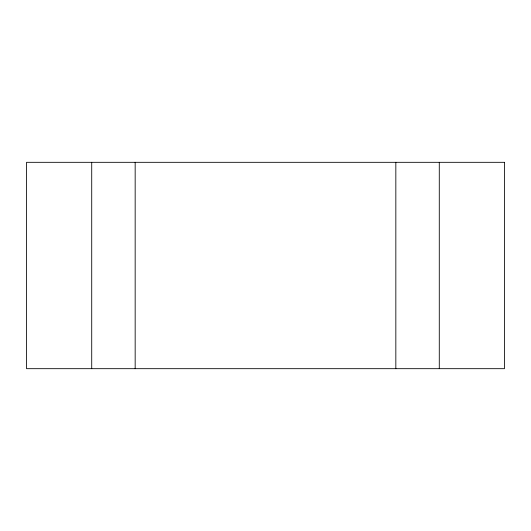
<?xml version="1.0" encoding="UTF-8"?>
<svg xmlns="http://www.w3.org/2000/svg" width="531" height="531" viewBox="0 0 531 531"><rect width="100%" height="100%" fill="white"/><g stroke="black" fill="none" stroke-linecap="round" stroke-linejoin="round"><path stroke-width="0.8" d="M439.283 162.32L439.283 368.68M395.834 162.32L395.834 368.68M135.166 162.32L135.166 368.68M91.717 162.32L91.717 368.68M504.45 162.32L26.55 162.32L26.55 368.68L504.45 368.68L504.45 162.32"/></g></svg>
